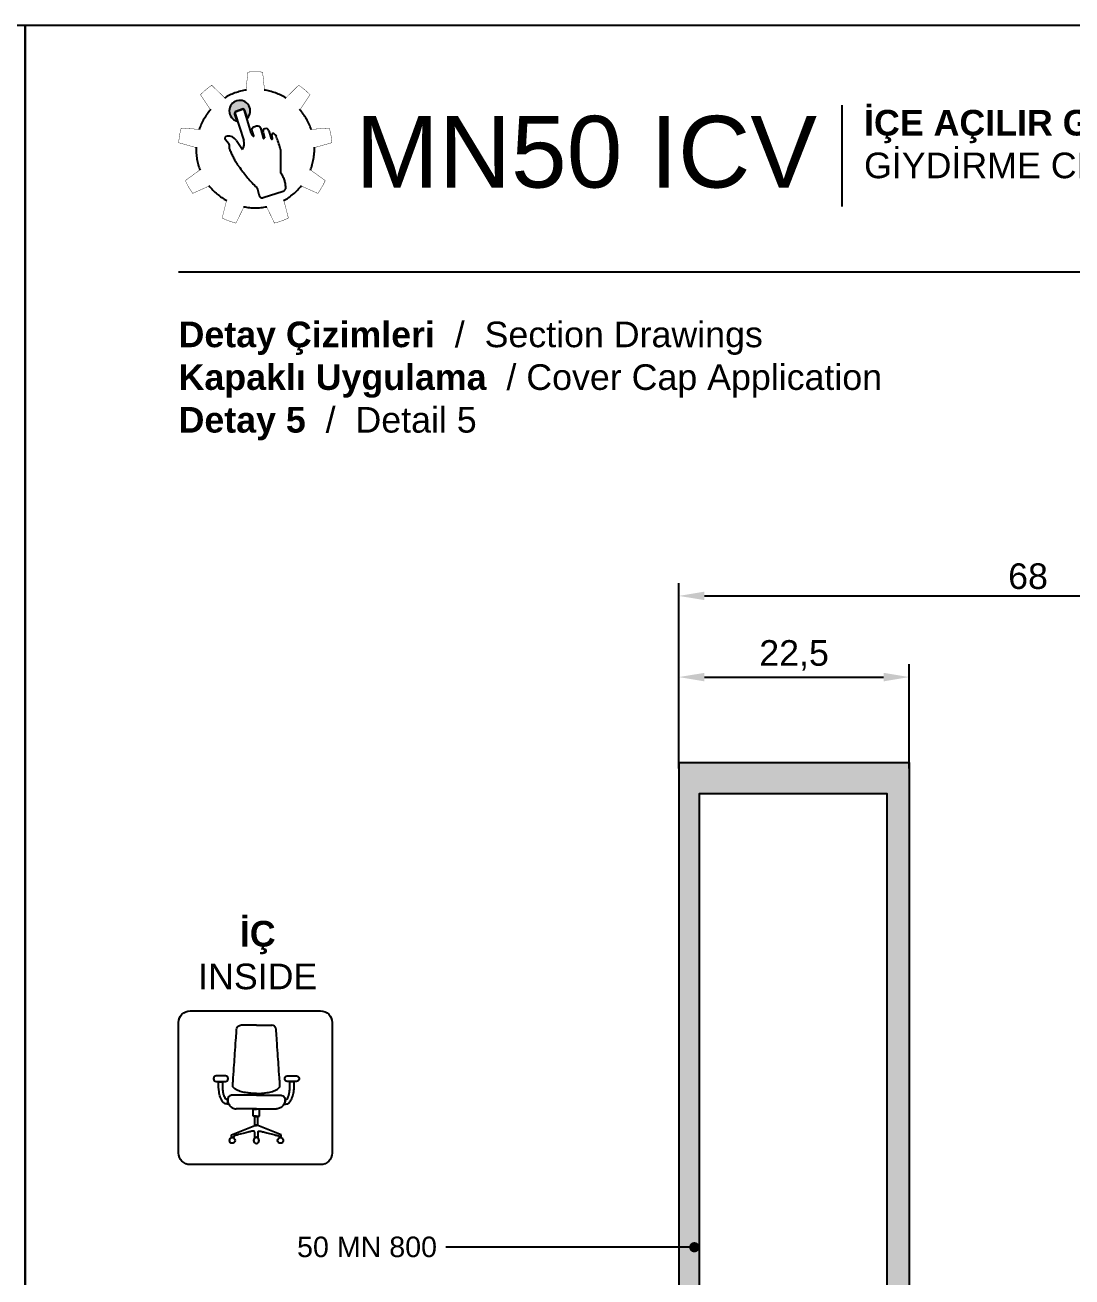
# Model space of a CAD drawing. Header units: millimetres. Extents: x 12 to 3612, y 18 to 315.
# Drawn here: x 1302.5 to 1404.7, y 192.7 to 314.9 of the extents above; entities that cross this region are included whole.
import ezdxf

# ---------------------------------------------------------------- set-up
doc = ezdxf.new("R2010")
doc.units = ezdxf.units.MM
doc.linetypes.add('CENTER', pattern=[2, 1.25, -0.25, 0.25, -0.25])
doc.layers.add('antet_k', color=7, linetype='Continuous')
doc.layers.add('yazı_numara_k', color=11, linetype='Continuous')
doc.styles.get("Standard").update_dxf_attribs({"font": 'arial.ttf'})
doc.dimstyles.new('ISO-25', dxfattribs={"dimtxt": 2.5, "dimasz": 2.5, "dimexe": 1.25, "dimexo": 0.625, "dimtad": 1, "dimtxsty": 'Standard', "dimcen": 2.5, "dimadec": 0, "dimazin": 0, "dimtfac": 1, "dimtmove": 0, "dimatfit": 3, "dimfxl": 1, "dimarcsym": 0})
doc.dimstyles.new('ISO-25$0', dxfattribs={"dimtxt": 2.5, "dimasz": 2.5, "dimexe": 1.25, "dimexo": 0.625, "dimtad": 1, "dimdec": 1, "dimtxsty": 'Standard', "dimcen": 2.5, "dimadec": 0, "dimazin": 0, "dimtfac": 1, "dimtdec": 1, "dimtmove": 0, "dimatfit": 3, "dimfxl": 1, "dimarcsym": 0})

# ---------------------------------------------------------------- blocks, each defined once
blk = doc.blocks.new('50MN800')
at = {"ltscale": 10}
h = blk.add_hatch(color=252, dxfattribs=at)
edge = h.paths.add_edge_path()
edge.add_line((2512.09, 1101.67), (2512.09, 1079.17))
edge.add_line((2512.09, 1079.17), (2412.39, 1079.17))
edge.add_arc((2412.39, 1079.47), 0.3, 180, 270, ccw=False)
edge.add_line((2412.09, 1079.47), (2412.09, 1081.15))
edge.add_arc((2412.39, 1081.15), 0.3, 175, 180, ccw=False)
edge.add_line((2412.09, 1081.18), (2412.15, 1081.89))
edge.add_arc((2412.45, 1081.87), 0.3, 90, 175, ccw=False)
edge.add_line((2412.45, 1082.17), (2412.99, 1082.17))
edge.add_arc((2412.99, 1081.87), 0.3, 0, 90, ccw=False)
edge.add_line((2413.29, 1081.87), (2413.29, 1080.97))
edge.add_arc((2413.59, 1080.97), 0.3, 180, 270)
edge.add_line((2413.59, 1080.67), (2414.83, 1080.67))
edge.add_arc((2414.83, 1080.97), 0.3, 270, 350)
edge.add_line((2415.13, 1080.91), (2415.32, 1082.02))
edge.add_arc((2415.62, 1081.97), 0.3, 90, 170, ccw=False)
edge.add_line((2415.62, 1082.27), (2416.07, 1082.27))
edge.add_line((2416.07, 1082.27), (2416.39, 1081.77))
edge.add_line((2416.39, 1081.77), (2416.7, 1082.27))
edge.add_line((2416.7, 1082.27), (2418.2, 1082.27))
edge.add_arc((2418.2, 1081.97), 0.3, 5, 90, ccw=False)
edge.add_line((2418.5, 1081.99), (2418.56, 1081.24))
edge.add_arc((2418.86, 1081.27), 0.3, 185, 270)
edge.add_line((2418.86, 1080.97), (2421.09, 1080.97))
edge.add_line((2421.09, 1080.97), (2422.09, 1081.97))
edge.add_line((2422.09, 1081.97), (2422.09, 1085.28))
edge.add_line((2422.09, 1085.28), (2421.3, 1086.07))
edge.add_line((2421.3, 1086.07), (2421.15, 1086.07))
edge.add_line((2421.15, 1086.07), (2420.84, 1086.57))
edge.add_line((2420.84, 1086.57), (2420.52, 1086.07))
edge.add_line((2420.52, 1086.07), (2419.35, 1086.07))
edge.add_line((2419.35, 1086.07), (2419.04, 1086.57))
edge.add_line((2419.04, 1086.57), (2418.72, 1086.07))
edge.add_line((2418.72, 1086.07), (2417.55, 1086.07))
edge.add_line((2417.55, 1086.07), (2417.24, 1086.57))
edge.add_line((2417.24, 1086.57), (2416.92, 1086.07))
edge.add_line((2416.92, 1086.07), (2415.62, 1086.07))
edge.add_arc((2415.62, 1086.37), 0.3, 190, 270, ccw=False)
edge.add_line((2415.32, 1086.31), (2415.13, 1087.42))
edge.add_arc((2414.83, 1087.37), 0.3, 10, 90)
edge.add_line((2414.83, 1087.67), (2413.59, 1087.67))
edge.add_arc((2413.59, 1087.37), 0.3, 90, 180)
edge.add_line((2413.29, 1087.37), (2413.29, 1086.47))
edge.add_arc((2412.99, 1086.47), 0.3, 270, 360, ccw=False)
edge.add_line((2412.99, 1086.17), (2412.45, 1086.17))
edge.add_arc((2412.45, 1086.47), 0.3, 185, 270, ccw=False)
edge.add_line((2412.15, 1086.44), (2412.09, 1087.15))
edge.add_arc((2412.39, 1087.18), 0.3, 180, 185, ccw=False)
edge.add_line((2412.09, 1087.18), (2412.09, 1088.87))
edge.add_arc((2412.39, 1088.87), 0.3, 90, 180, ccw=False)
edge.add_line((2412.39, 1089.17), (2415.93, 1089.17))
edge.add_arc((2415.93, 1088.87), 0.3, 10, 90, ccw=False)
edge.add_line((2416.22, 1088.92), (2416.29, 1088.51))
edge.add_arc((2416.59, 1088.57), 0.3, 190, 270)
edge.add_line((2416.59, 1088.27), (2421.59, 1088.27))
edge.add_arc((2421.59, 1088.77), 0.5, 270, 360)
edge.add_line((2422.09, 1088.77), (2422.09, 1089.44))
edge.add_arc((2422.39, 1089.44), 0.3, 135, 180, ccw=False)
edge.add_line((2422.17, 1089.65), (2422.37, 1089.85))
edge.add_arc((2422.16, 1090.07), 0.3, 315, 405)
edge.add_line((2422.37, 1090.28), (2422.2, 1090.45))
edge.add_arc((2422.41, 1090.67), 0.3, 135, 225, ccw=False)
edge.add_line((2422.2, 1090.88), (2422.37, 1091.05))
edge.add_arc((2422.16, 1091.27), 0.3, 315, 405)
edge.add_line((2422.37, 1091.48), (2422.2, 1091.65))
edge.add_arc((2422.41, 1091.87), 0.3, 135, 225, ccw=False)
edge.add_line((2422.2, 1092.08), (2422.37, 1092.25))
edge.add_arc((2422.16, 1092.47), 0.3, 315, 405)
edge.add_line((2422.37, 1092.68), (2422.2, 1092.85))
edge.add_arc((2422.41, 1093.07), 0.3, 135, 225, ccw=False)
edge.add_line((2422.2, 1093.28), (2422.37, 1093.45))
edge.add_arc((2422.16, 1093.67), 0.3, 315, 405)
edge.add_line((2422.37, 1093.88), (2422.2, 1094.05))
edge.add_arc((2422.41, 1094.27), 0.3, 180, 225, ccw=False)
edge.add_line((2422.11, 1094.27), (2422.11, 1094.87))
edge.add_line((2422.11, 1094.87), (2422.41, 1095.17))
edge.add_line((2422.41, 1095.17), (2422.11, 1095.47))
edge.add_line((2422.11, 1095.47), (2422.11, 1096.07))
edge.add_arc((2422.41, 1096.07), 0.3, 135, 180, ccw=False)
edge.add_line((2422.2, 1096.28), (2422.37, 1096.45))
edge.add_arc((2422.16, 1096.67), 0.3, 315, 405)
edge.add_line((2422.37, 1096.88), (2422.2, 1097.05))
edge.add_arc((2422.41, 1097.27), 0.3, 134.9997, 225, ccw=False)
edge.add_line((2422.2, 1097.48), (2422.37, 1097.65))
edge.add_arc((2422.16, 1097.87), 0.3, 314.9997, 405)
edge.add_line((2422.37, 1098.08), (2422.2, 1098.25))
edge.add_arc((2422.41, 1098.47), 0.3, 135, 225, ccw=False)
edge.add_line((2422.2, 1098.68), (2422.37, 1098.85))
edge.add_arc((2422.16, 1099.07), 0.3, 315, 405)
edge.add_line((2422.37, 1099.28), (2421.65, 1100))
edge.add_arc((2421.44, 1099.79), 0.3, 45, 135)
edge.add_line((2421.23, 1100), (2421.03, 1099.8))
edge.add_arc((2420.82, 1100.01), 0.3, 225, 315, ccw=False)
edge.add_line((2420.61, 1099.8), (2420.23, 1100.17))
edge.add_arc((2420.02, 1099.96), 0.3, 45, 135)
edge.add_line((2419.81, 1100.17), (2419.43, 1099.8))
edge.add_arc((2419.22, 1100.01), 0.3, 225, 315, ccw=False)
edge.add_line((2419.01, 1099.8), (2418.63, 1100.17))
edge.add_arc((2418.42, 1099.96), 0.3, 45, 135)
edge.add_line((2418.21, 1100.17), (2417.83, 1099.8))
edge.add_arc((2417.62, 1100.01), 0.3, 225, 315, ccw=False)
edge.add_line((2417.41, 1099.8), (2417.03, 1100.17))
edge.add_arc((2416.82, 1099.96), 0.3, 45, 135)
edge.add_line((2416.61, 1100.17), (2416.23, 1099.8))
edge.add_arc((2416.02, 1100.01), 0.3, 225, 315, ccw=False)
edge.add_line((2415.81, 1099.8), (2415.43, 1100.17))
edge.add_arc((2415.22, 1099.96), 0.3, 45, 135)
edge.add_line((2415.01, 1100.17), (2414.63, 1099.8))
edge.add_arc((2414.42, 1100.01), 0.3, 225, 315, ccw=False)
edge.add_line((2414.21, 1099.8), (2413.83, 1100.17))
edge.add_arc((2413.62, 1099.96), 0.3, 45, 135)
edge.add_line((2413.41, 1100.17), (2413.03, 1099.8))
edge.add_arc((2412.82, 1100.01), 0.3, 225, 315, ccw=False)
edge.add_line((2412.61, 1099.8), (2412.23, 1100.17))
edge.add_arc((2412.02, 1099.96), 0.3, 45, 135)
edge.add_line((2411.81, 1100.17), (2411.43, 1099.8))
edge.add_arc((2411.22, 1100.01), 0.3, 225, 315, ccw=False)
edge.add_line((2411.01, 1099.8), (2410.63, 1100.17))
edge.add_arc((2410.42, 1099.96), 0.3, 45, 135)
edge.add_line((2410.21, 1100.17), (2409.83, 1099.8))
edge.add_arc((2409.62, 1100.01), 0.3, 225, 315, ccw=False)
edge.add_line((2409.41, 1099.8), (2409.03, 1100.17))
edge.add_arc((2408.82, 1099.96), 0.3, 45, 135)
edge.add_line((2408.61, 1100.17), (2408.23, 1099.8))
edge.add_arc((2408.02, 1100.01), 0.3, 225, 315, ccw=False)
edge.add_line((2407.81, 1099.8), (2407.43, 1100.17))
edge.add_arc((2407.22, 1099.96), 0.3, 45, 135)
edge.add_line((2407.01, 1100.17), (2406.63, 1099.8))
edge.add_arc((2406.42, 1100.01), 0.3, 225, 315, ccw=False)
edge.add_line((2406.21, 1099.8), (2405.83, 1100.17))
edge.add_arc((2405.62, 1099.96), 0.3, 45, 135)
edge.add_line((2405.41, 1100.17), (2405.03, 1099.8))
edge.add_arc((2404.82, 1100.01), 0.3, 225, 315, ccw=False)
edge.add_line((2404.61, 1099.8), (2404.23, 1100.17))
edge.add_arc((2404.02, 1099.96), 0.3, 45, 135)
edge.add_line((2403.81, 1100.17), (2403.43, 1099.8))
edge.add_arc((2403.22, 1100.01), 0.3, 225, 315, ccw=False)
edge.add_line((2403.01, 1099.8), (2402.63, 1100.17))
edge.add_arc((2402.42, 1099.96), 0.3, 45, 135)
edge.add_line((2402.21, 1100.17), (2401.83, 1099.8))
edge.add_arc((2401.62, 1100.01), 0.3, 225, 315, ccw=False)
edge.add_line((2401.41, 1099.8), (2401.03, 1100.17))
edge.add_arc((2400.82, 1099.96), 0.3, 45, 135)
edge.add_line((2400.61, 1100.17), (2400.31, 1099.79))
edge.add_arc((2400.02, 1100.01), 0.366, 225, 322.3703, ccw=False)
edge.add_line((2399.76, 1099.75), (2398.43, 1101.08))
edge.add_arc((2398.22, 1100.87), 0.3, 45, 90)
edge.add_line((2398.22, 1101.17), (2397.39, 1101.17))
edge.add_arc((2397.39, 1100.87), 0.3, 90, 180)
edge.add_line((2397.09, 1100.87), (2397.09, 1100.77))
edge.add_arc((2396.79, 1100.77), 0.3, 270, 360, ccw=False)
edge.add_line((2396.79, 1100.47), (2396.39, 1100.47))
edge.add_arc((2396.39, 1100.77), 0.3, 180, 270, ccw=False)
edge.add_line((2396.09, 1100.77), (2396.09, 1101.54))
edge.add_arc((2396.39, 1101.54), 0.3, 135, 180, ccw=False)
edge.add_line((2396.17, 1101.75), (2396.5, 1102.08))
edge.add_arc((2396.71, 1101.87), 0.3, 90, 135, ccw=False)
edge.add_line((2396.71, 1102.17), (2399.27, 1102.17))
edge.add_line((2399.27, 1102.17), (2399.59, 1101.67))
edge.add_line((2399.59, 1101.67), (2399.9, 1102.17))
edge.add_line((2399.9, 1102.17), (2401.07, 1102.17))
edge.add_line((2401.07, 1102.17), (2401.39, 1101.67))
edge.add_line((2401.39, 1101.67), (2401.7, 1102.17))
edge.add_line((2401.7, 1102.17), (2401.7, 1103.87))
edge.add_line((2401.7, 1103.87), (2402, 1104.17))
edge.add_line((2402, 1104.17), (2401.7, 1104.47))
edge.add_line((2401.7, 1104.47), (2401.7, 1106.17))
edge.add_line((2401.7, 1106.17), (2400.82, 1106.17))
edge.add_line((2400.82, 1106.17), (2400.5, 1106.67))
edge.add_line((2400.5, 1106.67), (2400.19, 1106.17))
edge.add_line((2400.19, 1106.17), (2396.71, 1106.17))
edge.add_arc((2396.71, 1106.47), 0.3, 225, 270, ccw=False)
edge.add_line((2396.5, 1106.25), (2396.17, 1106.58))
edge.add_arc((2396.39, 1106.79), 0.3, 180, 225, ccw=False)
edge.add_line((2396.09, 1106.79), (2396.09, 1107.57))
edge.add_arc((2396.39, 1107.57), 0.3, 90, 180, ccw=False)
edge.add_line((2396.39, 1107.87), (2396.79, 1107.87))
edge.add_arc((2396.79, 1107.57), 0.3, 0, 90, ccw=False)
edge.add_line((2397.09, 1107.57), (2397.09, 1107.47))
edge.add_arc((2397.39, 1107.47), 0.3, 180, 270)
edge.add_line((2397.39, 1107.17), (2398.22, 1107.17))
edge.add_arc((2398.22, 1107.47), 0.3, 270, 315)
edge.add_line((2398.43, 1107.25), (2399.76, 1108.58))
edge.add_arc((2399.97, 1108.37), 0.3, 90, 135, ccw=False)
edge.add_line((2399.97, 1108.67), (2413.66, 1108.67))
edge.add_arc((2413.66, 1108.37), 0.3, 45, 90, ccw=False)
edge.add_line((2413.87, 1108.58), (2419.9, 1102.55))
edge.add_arc((2420.11, 1102.77), 0.3, 225, 270)
edge.add_line((2420.11, 1102.47), (2426.69, 1102.47))
edge.add_arc((2426.69, 1102.77), 0.3, 270, 360)
edge.add_line((2426.99, 1102.77), (2426.99, 1106.37))
edge.add_arc((2426.69, 1106.37), 0.3, 0, 90)
edge.add_line((2426.69, 1106.67), (2425.29, 1106.67))
edge.add_arc((2425.29, 1106.97), 0.3, 180, 270, ccw=False)
edge.add_line((2424.99, 1106.97), (2424.99, 1108.37))
edge.add_arc((2425.29, 1108.37), 0.3, 90, 180, ccw=False)
edge.add_line((2425.29, 1108.67), (2429.19, 1108.67))
edge.add_line((2429.19, 1108.67), (2429.19, 1101.97))
edge.add_arc((2429.49, 1101.97), 0.3, 180, 270)
edge.add_line((2429.49, 1101.67), (2512.09, 1101.67))
h.paths.add_polyline_path([(2424.59, 1099.47), (2509.09, 1099.47), (2509.09, 1081.17), (2424.59, 1081.17)], flags=16)
edge = h.paths.add_edge_path(flags=16)
edge.add_line((2409.7, 1102.17), (2409.4, 1101.65))
edge.add_line((2409.4, 1101.65), (2409.1, 1102.17))
edge.add_line((2409.1, 1102.17), (2407.9, 1102.17))
edge.add_line((2407.9, 1102.17), (2407.6, 1101.65))
edge.add_line((2407.6, 1101.65), (2407.3, 1102.17))
edge.add_line((2407.3, 1102.17), (2406.1, 1102.17))
edge.add_line((2406.1, 1102.17), (2405.8, 1101.65))
edge.add_line((2405.8, 1101.65), (2405.5, 1102.17))
edge.add_line((2405.5, 1102.17), (2404.29, 1102.17))
edge.add_line((2404.29, 1102.17), (2404, 1101.67))
edge.add_line((2404, 1101.67), (2403.7, 1102.19))
edge.add_line((2403.7, 1102.19), (2403.7, 1106.17))
edge.add_line((2403.7, 1106.17), (2404.59, 1106.17))
edge.add_line((2404.59, 1106.17), (2404.9, 1106.67))
edge.add_line((2404.9, 1106.67), (2405.19, 1106.17))
edge.add_line((2405.19, 1106.17), (2406.39, 1106.17))
edge.add_line((2406.39, 1106.17), (2406.7, 1106.66))
edge.add_line((2406.7, 1106.66), (2407, 1106.17))
edge.add_line((2407, 1106.17), (2408.19, 1106.17))
edge.add_line((2408.19, 1106.17), (2408.5, 1106.66))
edge.add_line((2408.5, 1106.66), (2408.8, 1106.17))
edge.add_line((2408.8, 1106.17), (2409.99, 1106.17))
edge.add_line((2409.99, 1106.17), (2410.3, 1106.66))
edge.add_line((2410.3, 1106.66), (2410.6, 1106.17))
edge.add_line((2410.6, 1106.17), (2411.5, 1106.17))
edge.add_line((2411.5, 1106.17), (2412, 1106.67))
edge.add_line((2412, 1106.67), (2412.83, 1106.67))
edge.add_arc((2412.83, 1106.37), 0.3, 45, 90, ccw=False)
edge.add_line((2413.05, 1106.58), (2417.45, 1102.18))
edge.add_arc((2417.23, 1101.97), 0.3, -90, 45, ccw=False)
edge.add_line((2417.23, 1101.67), (2412, 1101.67))
edge.add_line((2412, 1101.67), (2411.5, 1102.17))
edge.add_line((2411.5, 1102.17), (2409.7, 1102.17))
at = {"color": 252, "ltscale": 10}
for points in [[(2422.17, 1089.65), (2422.37, 1089.85, 0.414214), (2422.37, 1090.28), (2422.2, 1090.45, -0.414214), (2422.2, 1090.88), (2422.37, 1091.05, 0.414214), (2422.37, 1091.48), (2422.2, 1091.65, -0.414214), (2422.2, 1092.08), (2422.37, 1092.25, 0.414214), (2422.37, 1092.68), (2422.2, 1092.85, -0.414214), (2422.2, 1093.28), (2422.37, 1093.45, 0.414214), (2422.37, 1093.88), (2422.2, 1094.05, -0.198912), (2422.11, 1094.27), (2422.11, 1094.87), (2422.41, 1095.17), (2422.11, 1095.47), (2422.11, 1096.07, -0.198912), (2422.2, 1096.28), (2422.37, 1096.45, 0.414213), (2422.37, 1096.88), (2422.2, 1097.05, -0.414215), (2422.2, 1097.48), (2422.37, 1097.65, 0.414215), (2422.37, 1098.08), (2422.2, 1098.25, -0.414214), (2422.2, 1098.68), (2422.37, 1098.85, 0.414214), (2422.37, 1099.28), (2421.65, 1100, 0.414214), (2421.23, 1100), (2421.03, 1099.8, -0.414214), (2420.61, 1099.8), (2420.23, 1100.17, 0.414214), (2419.81, 1100.17), (2419.43, 1099.8, -0.414214), (2419.01, 1099.8), (2418.63, 1100.17, 0.414214), (2418.21, 1100.17), (2417.83, 1099.8, -0.414214), (2417.41, 1099.8), (2417.03, 1100.17, 0.414214), (2416.61, 1100.17), (2416.23, 1099.8, -0.414214), (2415.81, 1099.8), (2415.43, 1100.17, 0.414214), (2415.01, 1100.17), (2414.63, 1099.8, -0.414214), (2414.21, 1099.8), (2413.83, 1100.17, 0.414214), (2413.41, 1100.17), (2413.03, 1099.8, -0.414214), (2412.61, 1099.8), (2412.23, 1100.17, 0.414214), (2411.81, 1100.17), (2411.43, 1099.8, -0.414214), (2411.01, 1099.8), (2410.63, 1100.17, 0.414214), (2410.21, 1100.17), (2409.83, 1099.8, -0.414214), (2409.41, 1099.8), (2409.03, 1100.17, 0.414214), (2408.61, 1100.17), (2408.23, 1099.8, -0.414214), (2407.81, 1099.8), (2407.43, 1100.17, 0.414214), (2407.01, 1100.17), (2406.63, 1099.8, -0.414214), (2406.21, 1099.8), (2405.83, 1100.17, 0.414214), (2405.41, 1100.17), (2405.03, 1099.8, -0.414214), (2404.61, 1099.8), (2404.23, 1100.17, 0.414214), (2403.81, 1100.17), (2403.43, 1099.8, -0.414214), (2403.01, 1099.8), (2402.63, 1100.17, 0.414214), (2402.21, 1100.17), (2401.83, 1099.8, -0.414214), (2401.41, 1099.8), (2401.03, 1100.17, 0.414214), (2400.61, 1100.17), (2400.31, 1099.79, -0.452412), (2399.76, 1099.75), (2398.43, 1101.08, 0.198912), (2398.22, 1101.17), (2397.39, 1101.17, 0.414214), (2397.09, 1100.87), (2397.09, 1100.77, -0.414214), (2396.79, 1100.47), (2396.39, 1100.47, -0.414214), (2396.09, 1100.77), (2396.09, 1101.54, -0.198912), (2396.17, 1101.75), (2396.5, 1102.08, -0.198912), (2396.71, 1102.17), (2399.27, 1102.17), (2399.59, 1101.67), (2399.9, 1102.17), (2401.07, 1102.17), (2401.39, 1101.67), (2401.7, 1102.17), (2401.7, 1103.87), (2402, 1104.17), (2401.7, 1104.47), (2401.7, 1106.17), (2400.82, 1106.17), (2400.5, 1106.67), (2400.19, 1106.17), (2396.71, 1106.17, -0.198912), (2396.5, 1106.25), (2396.17, 1106.58, -0.198912), (2396.09, 1106.79), (2396.09, 1107.57, -0.414214), (2396.39, 1107.87), (2396.79, 1107.87, -0.414214), (2397.09, 1107.57), (2397.09, 1107.47, 0.414214), (2397.39, 1107.17), (2398.22, 1107.17, 0.198912), (2398.43, 1107.25), (2399.76, 1108.58, -0.198912), (2399.97, 1108.67), (2413.66, 1108.67, -0.198912), (2413.87, 1108.58), (2419.9, 1102.55, 0.198912), (2420.11, 1102.47), (2426.69, 1102.47, 0.414214), (2426.99, 1102.77), (2426.99, 1106.37, 0.414214), (2426.69, 1106.67), (2425.29, 1106.67, -0.414214), (2424.99, 1106.97), (2424.99, 1108.37, -0.414214), (2425.29, 1108.67), (2429.19, 1108.67), (2429.19, 1101.97, 0.414214), (2429.49, 1101.67), (2512.09, 1101.67), (2512.09, 1079.17), (2412.39, 1079.17, -0.414214), (2412.09, 1079.47), (2412.09, 1081.15, -0.02182), (2412.09, 1081.18), (2412.15, 1081.89, -0.388879), (2412.45, 1082.17), (2412.99, 1082.17, -0.414214), (2413.29, 1081.87), (2413.29, 1080.97, 0.414214), (2413.59, 1080.67), (2414.83, 1080.67, 0.36397), (2415.13, 1080.91), (2415.32, 1082.02, -0.36397), (2415.62, 1082.27), (2416.07, 1082.27), (2416.39, 1081.77), (2416.7, 1082.27), (2418.2, 1082.27, -0.388879), (2418.5, 1081.99), (2418.56, 1081.24, 0.388879), (2418.86, 1080.97), (2421.09, 1080.97), (2422.09, 1081.97), (2422.09, 1085.28), (2421.3, 1086.07), (2421.15, 1086.07), (2420.84, 1086.57), (2420.52, 1086.07), (2419.35, 1086.07), (2419.04, 1086.57), (2418.72, 1086.07), (2417.55, 1086.07), (2417.24, 1086.57), (2416.92, 1086.07), (2415.62, 1086.07, -0.36397), (2415.32, 1086.31), (2415.13, 1087.42, 0.36397), (2414.83, 1087.67), (2413.59, 1087.67, 0.414214), (2413.29, 1087.37), (2413.29, 1086.47, -0.414214), (2412.99, 1086.17), (2412.45, 1086.17, -0.388879), (2412.15, 1086.44), (2412.09, 1087.15, -0.02182), (2412.09, 1087.18), (2412.09, 1088.87, -0.414214), (2412.39, 1089.17), (2415.93, 1089.17, -0.36397), (2416.22, 1088.92), (2416.29, 1088.51, 0.36397), (2416.59, 1088.27), (2421.59, 1088.27, 0.414214), (2422.09, 1088.77), (2422.09, 1089.44, -0.198912)], [(2409.4, 1101.65), (2409.7, 1102.17), (2411.5, 1102.17), (2412, 1101.67), (2417.23, 1101.67, 0.668179), (2417.45, 1102.18), (2413.05, 1106.58, 0.198912), (2412.83, 1106.67), (2412, 1106.67), (2411.5, 1106.17), (2410.6, 1106.17), (2410.3, 1106.66), (2409.99, 1106.17), (2408.8, 1106.17), (2408.5, 1106.66), (2408.19, 1106.17), (2407, 1106.17), (2406.7, 1106.66), (2406.39, 1106.17), (2405.19, 1106.17), (2404.9, 1106.67), (2404.59, 1106.17), (2403.7, 1106.17), (2403.7, 1102.19), (2404, 1101.67), (2404.29, 1102.17), (2405.5, 1102.17), (2405.8, 1101.65), (2406.1, 1102.17), (2407.3, 1102.17), (2407.6, 1101.65), (2407.9, 1102.17), (2409.1, 1102.17)]]:
    blk.add_lwpolyline(points, format="xyb", close=True, dxfattribs=at)
blk.add_lwpolyline([(2424.59, 1081.17), (2509.09, 1081.17), (2509.09, 1099.47), (2424.59, 1099.47)], close=True, dxfattribs=at)
blk = doc.blocks.new('CARKKK')
at = {"true_color": 0xfed100}
h = blk.add_hatch(color=40, dxfattribs=at)
h.dxf.hatch_style = 1
edge = h.paths.add_edge_path()
edge.add_arc((1483.08, 1300.18), 1.03, 316.1417, 614.7975)
edge.add_line((1482.8, 1299.18), (1482.58, 1299.88))
edge.add_arc((1482.77, 1299.95), 0.202, 109.9023, 198.4057, ccw=False)
edge.add_line((1482.7, 1300.14), (1483.32, 1300.36))
edge.add_arc((1483.39, 1300.17), 0.202, 16.7485, 109.9023, ccw=False)
edge.add_line((1483.59, 1300.23), (1483.82, 1299.46))
at = {"color": 0}
for p, q in [((1485.35, 1298.1), (1485.48, 1297.57)), ((1485.53, 1298.44), (1485.54, 1298.44)), ((1485.92, 1298.25), (1486.14, 1297.46)), ((1486.29, 1297.52), (1486.21, 1297.78)), ((1486.7, 1297.54), (1486.65, 1297.69)), ((1481.68, 1297.38), (1482.01, 1296.99)), ((1482.05, 1296.89), (1482.04, 1296.6)), ((1482.76, 1297.3), (1483.34, 1296.4))]:
    blk.add_line(p, q, dxfattribs=at)
at = {"color": 0, "linetype": 'CENTER', "ltscale": 12}
for p, q in [((1487.07, 1296.38), (1487.07, 1294.15)), ((1482.84, 1294.95), (1483.1, 1294.65)), ((1484.96, 1291.98), (1484.84, 1292.52)), ((1485.38, 1291.73), (1487.33, 1292.36))]:
    blk.add_line(p, q, dxfattribs=at)
at = {"color": 0, "linetype": 'CENTER', "ltscale": 12, "const_width": 0.0361}
for points in [[(1483.87, 1303.97), (1483.69, 1302.2)], [(1485.31, 1303.97), (1485.5, 1302.2)], [(1480.34, 1302.69), (1481.62, 1301.45)], [(1488.84, 1302.69), (1487.57, 1301.45)], [(1479.24, 1301.76), (1480.23, 1300.29)], [(1489.95, 1301.76), (1488.95, 1300.29)], [(1477.36, 1298.51), (1479.13, 1298.38)], [(1491.83, 1298.51), (1490.05, 1298.38)], [(1477.11, 1297.08), (1478.82, 1296.6)], [(1492.08, 1297.08), (1490.37, 1296.6)], [(1477.76, 1293.38), (1479.2, 1294.43)], [(1491.43, 1293.38), (1489.98, 1294.43)], [(1478.48, 1292.13), (1480.1, 1292.86)], [(1490.7, 1292.13), (1489.08, 1292.86)], [(1481.36, 1289.72), (1481.79, 1291.44)], [(1482.71, 1289.23), (1483.49, 1290.83)], [(1486.47, 1289.23), (1485.7, 1290.83)], [(1487.83, 1289.72), (1487.39, 1291.44)]]:
    blk.add_lwpolyline(points, dxfattribs=at)
for points in [[(1485.31, 1303.97, 0.048189), (1483.87, 1303.97)], [(1480.34, 1302.69, 0.048189), (1479.24, 1301.76)], [(1489.95, 1301.76, 0.048189), (1488.84, 1302.69)], [(1483.73, 1302.21, 0.099576), (1481.59, 1301.43)], [(1487.6, 1301.43, 0.099576), (1485.46, 1302.21)], [(1480.26, 1300.31, 0.099576), (1479.12, 1298.34)], [(1490.07, 1298.34, 0.099576), (1488.93, 1300.31)], [(1477.36, 1298.51, 0.048189), (1477.11, 1297.08)], [(1492.08, 1297.08, 0.048189), (1491.83, 1298.51)], [(1478.82, 1296.63, 0.099576), (1479.21, 1294.39)], [(1489.97, 1294.39, 0.099576), (1490.37, 1296.63)], [(1477.76, 1293.38, 0.048189), (1478.48, 1292.13)], [(1480.08, 1292.89, 0.099576), (1481.83, 1291.43)], [(1487.36, 1291.43, 0.099576), (1489.1, 1292.89)], [(1490.7, 1292.13, 0.048189), (1491.43, 1293.38)], [(1483.45, 1290.83, 0.099576), (1485.73, 1290.83)], [(1481.36, 1289.72, 0.048189), (1482.71, 1289.23)], [(1486.47, 1289.23, 0.048189), (1487.83, 1289.72)]]:
    blk.add_lwpolyline(points, format="xyb", dxfattribs=at)
at = {"color": 0}
for points in [[(1483.82, 1299.46), (1483.59, 1300.23, 0.430429), (1483.32, 1300.36), (1482.7, 1300.14, 0.406583), (1482.58, 1299.88), (1482.8, 1299.18)], [(1484.19, 1298.03), (1483.53, 1300.21, 0.430609), (1483.34, 1300.31), (1482.72, 1300.08, 0.407114), (1482.63, 1299.9), (1483.48, 1297.28)], [(1484.46, 1297.76), (1484.29, 1298.25, -0.427614), (1484.46, 1298.63), (1484.72, 1298.72, -0.436222), (1485.09, 1298.53), (1485.36, 1297.55)]]:
    blk.add_lwpolyline(points, format="xyb", dxfattribs=at)
at = {"color": 0, "linetype": 'CENTER', "ltscale": 12}
for centre, radius, start, end in [((1484.59, 1296.5), 5.78, 98.6269, 121.3731), ((1484.59, 1296.5), 5.78, 58.6269, 81.3731), ((1484.59, 1296.5), 5.78, 138.6269, 161.3731), ((1484.59, 1296.5), 5.78, 18.6269, 41.3731), ((1484.59, 1296.5), 5.78, 178.6269, 201.3731), ((1482.4, 1296.59), 0.361, 178.7146, 203.6076), ((1484.59, 1296.5), 5.78, 338.6269, 1.3731), ((1494.72, 1301.97), 13.8, 203.6076, 210.5847), ((1492.59, 1300.98), 11.41, 213.7381, 226.5208), ((1485.18, 1292.68), 2.39, 0.4113, 37.9459), ((1484.59, 1296.5), 5.78, 218.6269, 241.3731), ((1484.59, 1296.5), 5.78, 298.6269, 321.3731), ((1484.49, 1292.45), 0.361, 12.1436, 46.5208), ((1485.26, 1292), 0.298, 184.3774, 294.6195), ((1487.22, 1292.7), 0.361, 288.2135, 0.4113), ((1484.59, 1296.5), 5.78, 258.6269, 281.3731)]:
    blk.add_arc(centre, radius, start, end, dxfattribs=at)
at = {"color": 40, "true_color": 0xfed100}
blk.add_arc((1483.08, 1300.18), 1.03, 316.1417, 254.7975, dxfattribs=at)
at = {"color": 0}
for centre, radius, start, end in [((1481.84, 1297.52), 0.212, 89.792, 220.6566), ((1481.96, 1296.79), 0.947, 32.7129, 97.3977), ((1484.99, 1298.3), 0.836, 198.8925, 224.3855), ((1484.42, 1297.75), 0.0433, 224.3855, 19.6471), ((1485.63, 1298.17), 0.289, 109.7187, 194.0454), ((1485.64, 1298.17), 0.289, 15.4472, 109.7187), ((1486.34, 1297.83), 0.144, 68.7787, 198.5684), ((1486.24, 1297.56), 0.433, 17.732, 68.7787), ((1481.91, 1296.89), 0.144, 358.7146, 40.6566), ((1482.5, 1296.99), 1.02, 325.2166, 16.7204), ((1485.42, 1297.56), 0.0601, 190.3472, 18.7372), ((1486.21, 1297.5), 0.084, 203.9076, 12.8452), ((1471.27, 1291.93), 16.42, 15.7203, 19.9505)]:
    blk.add_arc(centre, radius, start, end, dxfattribs=at)
blk = doc.blocks.new('LOGO-1')
blk.add_line((948.2, 1850.82), (948.2, 1840.95))
at = {"color": 7}
blk.add_line((1063.42, 1834.52), (883.42, 1834.52), dxfattribs=at)
at = {"color": 0}
blk.add_blockref('CARKKK', (-593.69, 550.09), dxfattribs=at)
at = {"width": 80.5608, "attachment_point": 1}
for s, insert, char_height in [('{\\pxi3.38364;\\fArial Unicode MS|b1|i0|c162|p34;İÇE AÇILIR GİZLİ KANAT\\fArial Unicode MS|b0|i0|c162|p34;\\PGİYDİRME CEPHE SİSTEMİ}', (941.9, 1850.37), 2.5), ('{\\pxi3.38364;\\fArial Unicode MS|b0|i0|c162|p34;MN50 ICV}', (876.99, 1849.79), 7)]:
    blk.add_mtext(s, dxfattribs=dict(at, insert=insert, char_height=char_height))
blk = doc.blocks.new('MN50 ICV SİP. KAT. SYF.')
at = {"layer": 'antet_k', "color": 252}
blk.add_lwpolyline([(196.74, 36.05), (196.74, 333.05), (406.74, 333.05), (406.74, 36.05)], close=True, dxfattribs=at)
at = {"color": 0}
blk.add_blockref('LOGO-1', (-671.68, -1525.6), dxfattribs=at)
blk = doc.blocks.new('cerceve')
at = {"color": 0}
blk.add_lwpolyline([(179668.63, 32143.72), (179685.63, 32143.72, -0.414214), (179687.13, 32142.22), (179687.13, 32125.22, -0.414214), (179685.63, 32123.72), (179668.63, 32123.72, -0.414214), (179667.13, 32125.22), (179667.13, 32142.22, -0.414214)], format="xyb", close=True, dxfattribs=at)
blk = doc.blocks.new('koltuk 1')
at = {"color": 7}
for p, q in [((111.7, 230.88), (101.93, 230.88)), ((111.7, 230.88), (121.47, 230.88)), ((88.05, 195.38), (90.79, 195.38)), ((135.35, 195.38), (132.61, 195.38)), ((111.7, 187.07), (96.62, 187.07)), ((111.7, 187.07), (126.78, 187.07)), ((111.7, 178.67), (99.03, 178.67)), ((109.7, 178.35), (111.7, 178.35)), ((109.7, 173.99), (109.7, 178.35)), ((111.7, 173.99), (109.7, 173.99)), ((110.8, 168.43), (110.8, 173.7)), ((110.8, 173.7), (111.7, 173.7)), ((111.7, 178.67), (124.37, 178.67)), ((113.7, 178.35), (111.7, 178.35)), ((111.7, 173.99), (113.7, 173.99)), ((112.6, 173.7), (111.7, 173.7)), ((112.6, 168.43), (112.6, 173.7)), ((113.7, 173.99), (113.7, 178.35)), ((96.17, 162.25), (110.74, 168.18)), ((110.74, 168.18), (111.7, 168.18)), ((111.7, 168.43), (110.8, 168.43)), ((111.7, 168.43), (112.6, 168.43)), ((112.66, 168.18), (111.7, 168.18)), ((127.23, 162.25), (112.66, 168.18)), ((96.17, 160.79), (96.17, 162.25)), ((97.53, 161.72), (97.53, 160.59)), ((110.67, 160.48), (110.67, 163.76)), ((112.73, 160.48), (112.73, 163.76)), ((125.88, 161.72), (125.88, 160.59)), ((127.23, 160.79), (127.23, 162.25))]:
    blk.add_line(p, q, dxfattribs=at)
for points in [[(84.96, 197.61), (84.96, 197.31, 0.414214), (86.57, 195.7), (92.36, 195.7, 0.414214), (93.97, 197.31), (93.97, 197.61, 0.414214), (92.36, 199.21), (86.57, 199.21, 0.414214)], [(138.44, 197.61), (138.44, 197.31, -0.414214), (136.83, 195.7), (131.04, 195.7, -0.414214), (129.43, 197.31), (129.43, 197.61, -0.414214), (131.04, 199.21), (136.83, 199.21, -0.414214)]]:
    blk.add_lwpolyline(points, format="xyb", close=True, dxfattribs=at)
for points in [[(111.7, 187.99), (111.7, 187.44), (110.14, 187.44), (110.14, 187.99)], [(111.7, 187.99), (111.7, 187.44), (113.26, 187.44), (113.26, 187.99)]]:
    blk.add_lwpolyline(points, close=True, dxfattribs=at)
for centre in [(96.61, 158.8), (126.79, 158.8)]:
    blk.add_circle(centre, 1.75, dxfattribs=at)
for centre, radius, start, end in [((98.37, 183.84), 4.85, 175.91636, 209.24538), ((125.03, 183.84), 4.85, 330.75462, 4.08364), ((96.61, 159.09), 1.75, 58.62491, 104.54279), ((111.7, 158.78), 1.79, 90, 270), ((111.7, 159.02), 1.79, 90, 125.36023), ((111.7, 159.02), 1.79, 54.63977, 90), ((111.7, 158.78), 1.79, 270, 90), ((126.79, 159.09), 1.75, 75.45721, 121.37509)]:
    blk.add_arc(centre, radius, start, end, dxfattribs=at)
for points, knots in [([(111.7, 188.24), (110.52, 188.23), (108.57, 188.21), (105.45, 188.66), (102.46, 189.14), (99.68, 190.11), (97.94, 191.26), (96.84, 192.43), (97.02, 194.84), (97.34, 199.27), (97.82, 205.78), (98.28, 213.58), (98.82, 220.61), (99.19, 225.93), (99.36, 228.94), (100.22, 230.62), (101.35, 230.77), (101.93, 230.88)], [0, 0, 0, 0, 6.600557, 10.917813, 17.664315, 23.580113, 27.172398, 29.450047, 32.038946, 39.979895, 54.972999, 68.29061, 83.898835, 94.494102, 98.099389, 100.938602, 104.078349, 104.078349, 104.078349, 104.078349]), ([(111.7, 188.24), (112.88, 188.23), (114.83, 188.21), (117.95, 188.66), (120.94, 189.14), (123.72, 190.11), (125.46, 191.26), (126.56, 192.43), (126.38, 194.84), (126.06, 199.27), (125.58, 205.78), (125.12, 213.58), (124.58, 220.61), (124.21, 225.93), (124.04, 228.94), (123.18, 230.62), (122.05, 230.77), (121.47, 230.88)], [0, 0, 0, 0, 6.600557, 10.917813, 17.664315, 23.580113, 27.172398, 29.450047, 32.038946, 39.979895, 54.972999, 68.29061, 83.898835, 94.494102, 98.099389, 100.938602, 104.078349, 104.078349, 104.078349, 104.078349]), ([(93.54, 184.18), (93.37, 184.27), (92.98, 184.48), (92.29, 185.04), (91.67, 186.23), (91.15, 187.9), (90.79, 189.96), (90.78, 192.16), (90.71, 193.99), (90.77, 195.06), (90.79, 195.38)], [0, 0, 0, 0, 1.073891, 2.46378, 4.922393, 8.403341, 12.287308, 16.554686, 20.753477, 22.541274, 22.541274, 22.541274, 22.541274]), ([(129.86, 184.18), (130.03, 184.27), (130.42, 184.48), (131.11, 185.04), (131.73, 186.23), (132.25, 187.9), (132.61, 189.96), (132.62, 192.16), (132.69, 193.99), (132.63, 195.06), (132.61, 195.38)], [0, 0, 0, 0, 1.073891, 2.46378, 4.922393, 8.403341, 12.287308, 16.554686, 20.753477, 22.541274, 22.541274, 22.541274, 22.541274])]:
    blk.add_open_spline(points, degree=3, knots=knots, dxfattribs=at)
for points in [[(94.14, 181.47), (92.71, 181.63), (91.01, 182.63), (89.78, 184.4), (89.09, 186.06), (88.69, 187.49), (88.34, 189.39), (88.13, 190.93), (88.05, 192.7), (88.05, 195.38)], [(129.26, 181.47), (130.69, 181.63), (132.39, 182.63), (133.62, 184.4), (134.31, 186.06), (134.71, 187.49), (135.06, 189.39), (135.27, 190.93), (135.35, 192.7), (135.35, 195.38)], [(96.62, 187.07), (95.82, 187.02), (94.44, 186.21), (93.82, 185.07), (93.78, 183.94), (94.1, 182.25), (95.27, 180.31), (96.39, 179.42), (97.88, 178.75), (99.03, 178.67)], [(126.78, 187.07), (127.58, 187.02), (128.96, 186.21), (129.58, 185.07), (129.62, 183.94), (129.3, 182.25), (128.13, 180.31), (127.01, 179.42), (125.52, 178.75), (124.37, 178.67)], [(110.67, 163.76), (110.61, 164.15), (110.28, 164.53), (109.7, 164.68), (108.86, 164.51), (106.64, 164), (103.46, 163.2), (99.63, 162.21), (97.53, 161.72)], [(112.73, 163.76), (112.79, 164.15), (113.12, 164.53), (113.7, 164.68), (114.54, 164.51), (116.76, 164), (119.94, 163.2), (123.77, 162.21), (125.88, 161.72)]]:
    blk.add_spline(points, degree=3, dxfattribs=at)
blk = doc.blocks.new('iç_ikon')
at = {"color": 9, "xscale": 0.75, "yscale": 0.75, "zscale": 0.75}
blk.add_blockref('cerceve', (-134560.04, -24767.38), dxfattribs=at)
at = {"xscale": 0.156, "yscale": 0.156, "zscale": 0.156}
blk.add_blockref('koltuk 1', (180.48, -697.01), dxfattribs=at)
blk = doc.blocks.new('İ.G.1A')
at = {"color": 250}
blk.add_blockref('iç_ikon', (692.07, 4359.15), dxfattribs=at)
blk.add_blockref('iç_ikon', (692.07, 4359.15), dxfattribs=at)
at = {"layer": 'yazı_numara_k', "color": 9, "true_color": 0xe4c9af, "insert": (897.8, 3708.34), "char_height": 2.5, "width": 15.3783, "attachment_point": 3}
blk.add_mtext('{\\pxqc;\\fArial Unicode MS|b1|i0|c162|p34;{\\C7;İÇ\\fArial Unicode MS|b0|i0|c162|p34;\\PINSIDE}}', dxfattribs=at)
blk = doc.blocks.new('*D128')
at = {"color": 0, "lineweight": -2}
for p, q in [((1366.33, 242.3), (1366.33, 252.49)), ((1388.83, 242.3), (1388.83, 252.49)), ((1368.83, 251.24), (1386.33, 251.24))]:
    blk.add_line(p, q, dxfattribs=at)
at = {"color": 0}
for points in [[(1368.83, 251.65), (1368.83, 250.82), (1366.33, 251.24)], [(1386.33, 250.82), (1386.33, 251.65), (1388.83, 251.24)]]:
    blk.add_solid(points, dxfattribs=at)
at = {"layer": 'Defpoints', "color": 0}
for p in [(1388.83, 251.24), (1366.33, 241.68), (1388.83, 241.68)]:
    blk.add_point(p, dxfattribs=at)
at = {"color": 0, "insert": (1377.58, 253.36), "char_height": 2.5, "attachment_point": 5}
blk.add_mtext('22,5', dxfattribs=at)
blk = doc.blocks.new('*D129')
at = {"color": 0, "lineweight": -2}
for p, q in [((1366.33, 242.3), (1366.33, 260.41)), ((1434.53, 248.4), (1434.53, 260.41)), ((1368.83, 259.16), (1432.03, 259.16))]:
    blk.add_line(p, q, dxfattribs=at)
at = {"color": 0}
for points in [[(1368.83, 259.58), (1368.83, 258.75), (1366.33, 259.16)], [(1432.03, 258.75), (1432.03, 259.58), (1434.53, 259.16)]]:
    blk.add_solid(points, dxfattribs=at)
at = {"layer": 'Defpoints', "color": 0}
for p in [(1434.53, 259.16), (1434.53, 247.78), (1366.33, 241.68)]:
    blk.add_point(p, dxfattribs=at)
at = {"color": 0, "insert": (1400.43, 261.07), "char_height": 2.5, "attachment_point": 5}
blk.add_mtext('68', dxfattribs=at)

msp = doc.modelspace()

# ---------------------------------------------------------------- block references
for name, p in [('MN50 ICV SİP. KAT. SYF.', (895.735, -18.174)), ('MN50 ICV SİP. KAT. SYF.', (1105.735, -18.174)), ('İ.G.1A', (435.09, -3480.901))]:
    msp.add_blockref(name, p)
at = {"xscale": -1, "rotation": 270}
msp.add_blockref('50MN800', (287.168, -2269.206), dxfattribs=at)

# ---------------------------------------------------------------- texts
at = {"color": 0, "ltscale": 0.5, "insert": (1344.572, 196.625), "char_height": 2, "width": 17.3969, "attachment_point": 3}
msp.add_mtext('{\\pxqc;\\fArial|b0|i0|c162|p34;50 MN 800}', dxfattribs=at)
at = {"layer": 'yazı_numara_k', "color": 7, "insert": (1317.469, 285.934), "char_height": 2.5, "attachment_point": 1}
msp.add_mtext('{\\fArial Unicode MS|b1|i0|c162|p34;Detay Çizimleri  \\fArial Unicode MS|b0|i0|c162|p34;/  Section Drawings\\P\\fArial Unicode MS|b1|i0|c162|p34;Kapaklı Uygulama \\fArial Unicode MS|b0|i0|c162|p34; / Cover Cap Application\\P\\fArial Unicode MS|b1|i0|c162|p34;Detay 5\\fArial Unicode MS|b0|i0|c162|p34;  /  Detail 5}', dxfattribs=at)

# ---------------------------------------------------------------- dimensions: what is measured, and where the dimension line sits
dim = msp.add_linear_dim(base=(1434.534, 259.165), p1=(1366.334, 241.679), p2=(1434.534, 247.78), dimstyle='ISO-25$0', override={"dimdec": 0, "dimtxsty": 'Standard', "dimtdec": 0})
dim.commit()
dim.dimension.update_dxf_attribs({"geometry": '*D129', "text_midpoint": (1400.434, 261.066)})
dim = msp.add_linear_dim(base=(1388.834, 251.237), p1=(1366.334, 241.679), p2=(1388.834, 241.679), dimstyle='ISO-25$0')
dim.commit()
dim.dimension.update_dxf_attribs({"geometry": '*D128', "text_midpoint": (1377.584, 253.364)})

# ---------------------------------------------------------------- leaders
at = {"color": 0, "ltscale": 0.5}
msp.add_leader([(1367.84, 195.591), (1343.572, 195.591)], dimstyle='ISO-25', override={"dimscale": 2, "dimasz": 0.5, "dimclre": 140, "dimldrblk": 'Dot'}, dxfattribs=at)

doc.saveas('drawing.dxf')
